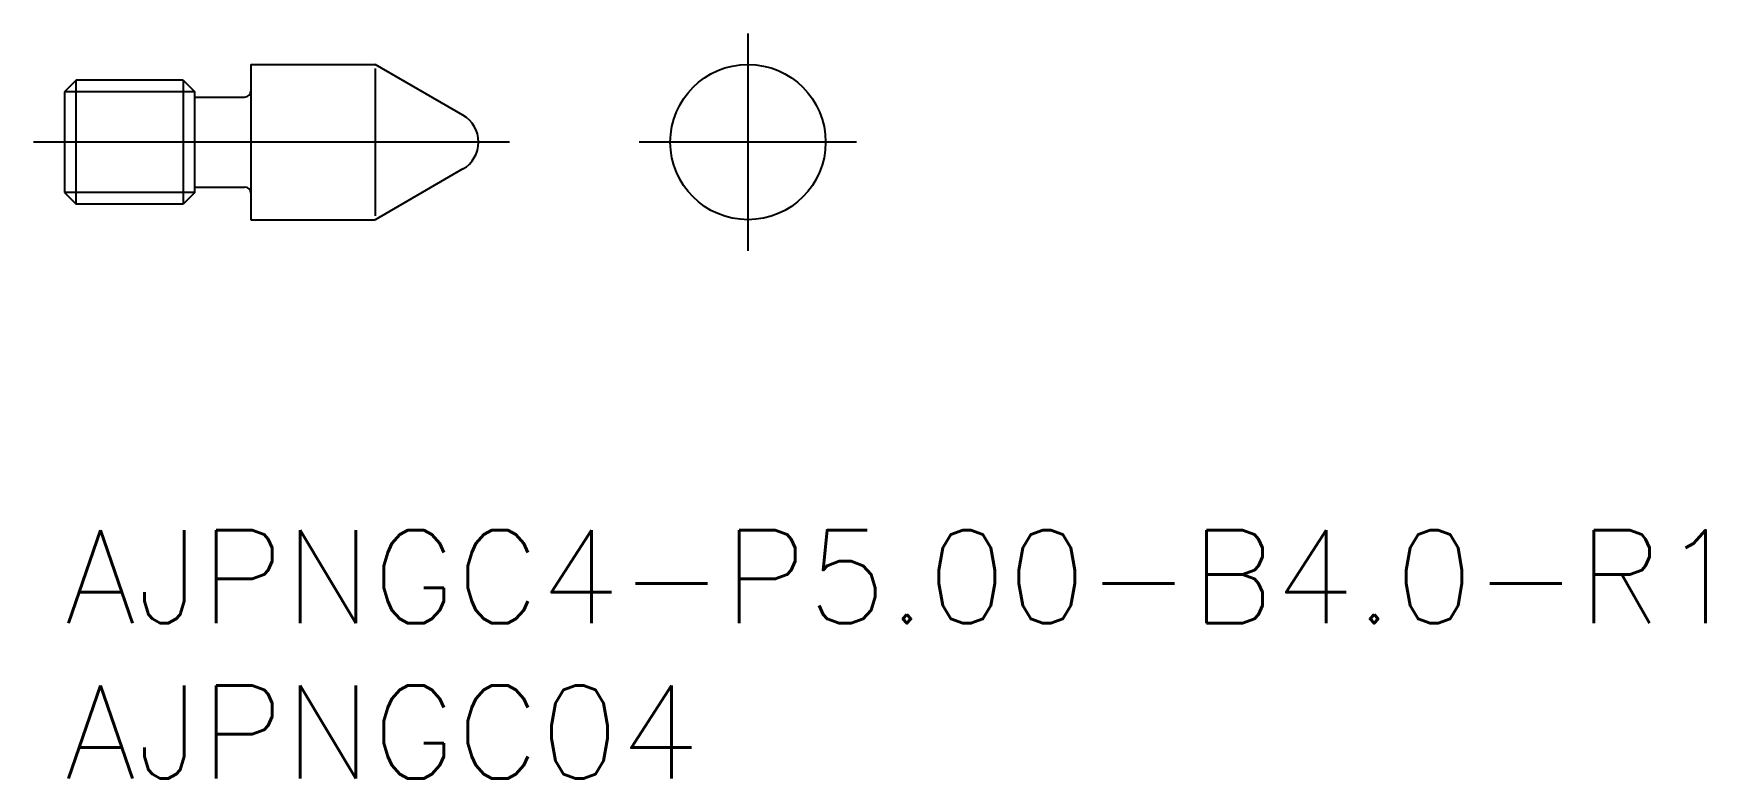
# Model space of a CAD drawing. Extents: x -1 to 52.8, y -8 to 16.
import ezdxf

# ---------------------------------------------------------------- set-up
doc = ezdxf.new("R2010")
doc.units = 0
doc.header["$LTSCALE"] = 0.5
doc.linetypes.add('CENTER', pattern=[50.8, 31.75, -6.35, 6.35, -6.35])
for name, color, linetype in [('MSM_CENTER', 1, 'CENTER'), ('MSM_CONTINUOUS', 7, 'CONTINUOUS'), ('MSM_NARROW', 5, 'CONTINUOUS'), ('MSM_PART_NUMBER', 7, 'CONTINUOUS')]:
    doc.layers.add(name, color=color, linetype=linetype)
doc.styles.get("Standard").update_dxf_attribs({"font": 'txt.shx', "height": 1, "bigfont": 'bigfont.shx'})

# ---------------------------------------------------------------- blocks, each defined once
blk = doc.blocks.new('*U15')
at = {"layer": 'MSM_PART_NUMBER'}
blk.add_text('AJPNGC4-P5.00-B4.0-R1', height=3, dxfattribs=at).set_placement((0, -3))
blk = doc.blocks.new('*U16')
at = {"layer": 'MSM_PART_NUMBER'}
blk.add_text('AJPNGC04', height=3, dxfattribs=at).set_placement((0, -8))

msp = doc.modelspace()

# ---------------------------------------------------------------- linework, layer by layer
at = {"layer": 'MSM_CENTER'}
for p, q in [((22.008, 16), (22.008, 9)), ((14.33, 12.5), (-1, 12.5)), ((25.508, 12.5), (18.508, 12.5))]:
    msp.add_line(p, q, dxfattribs=at)
at = {"layer": 'MSM_CONTINUOUS'}
for p, q in [((6, 15), (10, 15)), ((6, 15), (6, 10)), ((12.83, 13.366), (10, 15)), ((0.379, 14.5), (0, 14.121)), ((0, 14.121), (0, 10.879)), ((0.379, 10.5), (0.379, 14.5)), ((3.821, 14.5), (0.379, 14.5)), ((3.821, 14.5), (4.2, 14.121)), ((3.821, 14.5), (3.821, 10.5)), ((4.2, 10.879), (4.2, 14.121)), ((4.2, 13.95), (5.8, 13.95)), ((12.83, 11.634), (10, 10)), ((0, 10.879), (0.379, 10.5)), ((4.2, 10.879), (3.821, 10.5)), ((4.2, 11.05), (5.8, 11.05)), ((3.821, 10.5), (0.379, 10.5)), ((6, 10), (10, 10))]:
    msp.add_line(p, q, dxfattribs=at)
msp.add_circle((22.008, 12.5), 2.5, dxfattribs=at)
for centre, radius, start, end in [((5.8, 14.15), 0.2, 270, 0), ((12.33, 12.5), 1, 300, 60), ((5.8, 10.85), 0.2, 0, 90)]:
    msp.add_arc(centre, radius, start, end, dxfattribs=at)
at = {"layer": 'MSM_NARROW'}
for p, q in [((10, 14.875), (10, 10.125)), ((4.2, 14.121), (0, 14.121)), ((4.2, 10.879), (0, 10.879))]:
    msp.add_line(p, q, dxfattribs=at)

# ---------------------------------------------------------------- block references
at = {"layer": 'MSM_CONTINUOUS'}
for name in ['*U15', '*U16']:
    msp.add_blockref(name, (0, 0), dxfattribs=at)

doc.saveas('drawing.dxf')
